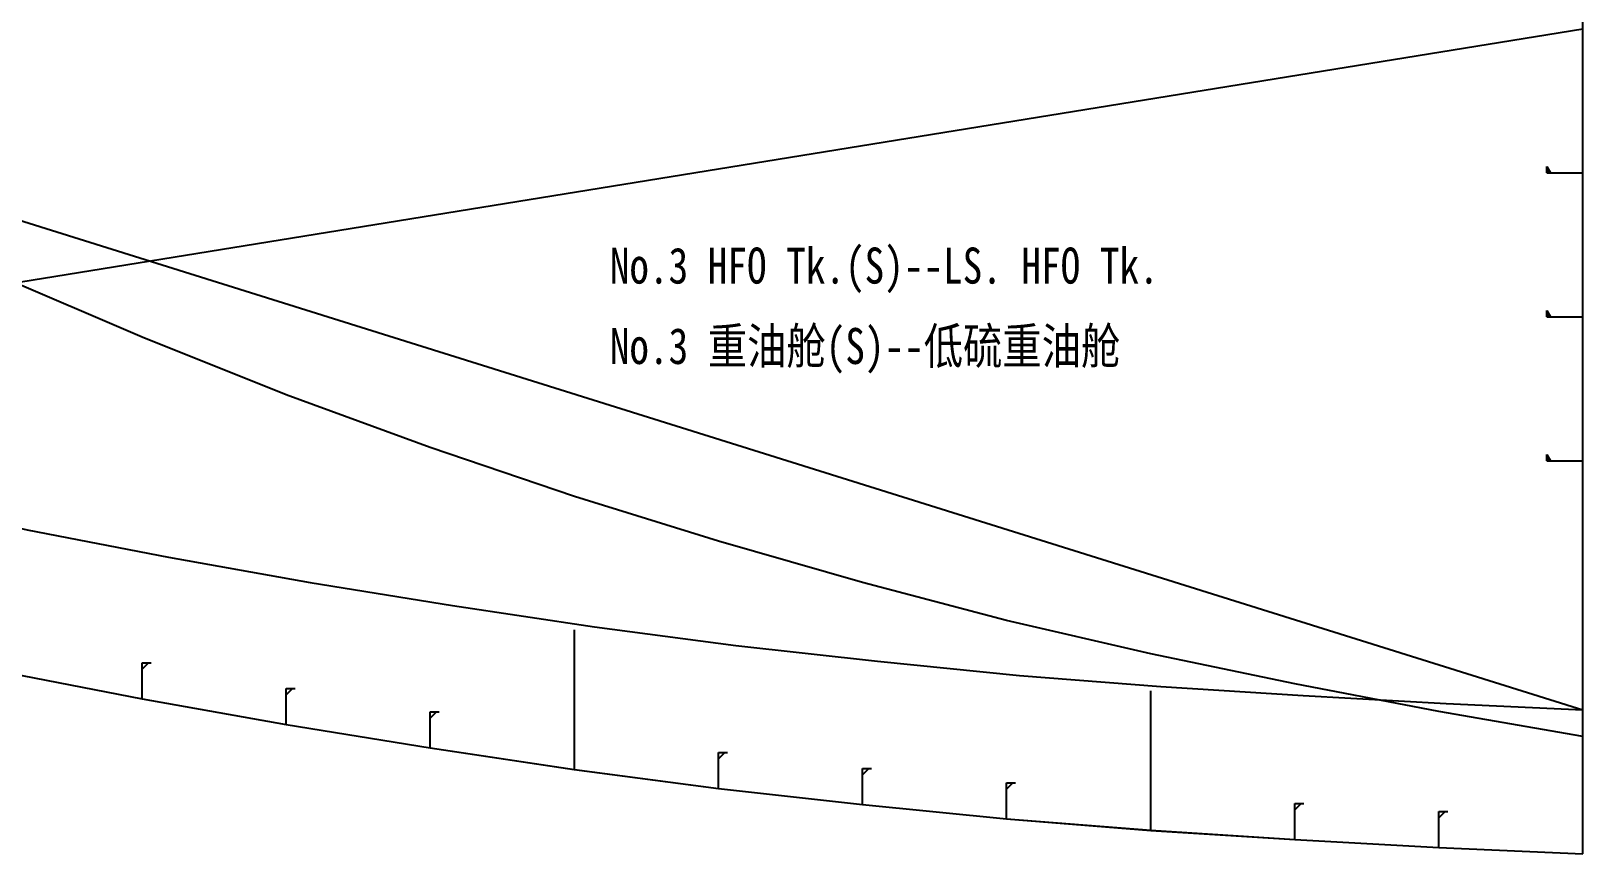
# Model space of a CAD drawing. Header units: millimetres. Extents: x -1838618 to -1600818, y -1770412 to -1553248.
# Drawn here: x -1808862 to -1800245, y -1699728 to -1695159 of the extents above; entities that cross this region are included whole.
import ezdxf

# ---------------------------------------------------------------- set-up
doc = ezdxf.new("R2010")
doc.units = ezdxf.units.MM
doc.header["$LTSCALE"] = 100
doc.linetypes.add('ACAD_ISO04W100', pattern=[30, 24, -3, 0, -3])
doc.linetypes.add('DASHED', pattern=[0.75, 0.5, -0.25])
for name, color, linetype in [('11', 7, 'Continuous'), ('401texte', 4, 'Continuous'), ('图层2', 2, 'Continuous')]:
    doc.layers.add(name, color=color, linetype=linetype)
doc.styles.add('ROMANT', font='', dxfattribs={"width": 0.8})
doc.styles.get('ROMANT').set_extended_font_data('SimSun')

# ---------------------------------------------------------------- blocks, each defined once
blk = doc.blocks.new('UPPER PLATFORM')
at = {"layer": '图层2'}
for points in [[(-979.79, -10400.05), (-1000, -10400.05), (-1000, -10365.05)], [(-979.79, -11200.05), (-1000, -11200.05), (-1000, -11165.05)], [(-979.79, -12000.05), (-1000, -12000.05), (-1000, -11965.05)]]:
    blk.add_hatch(color=6, dxfattribs=at).paths.add_polyline_path(points)
at = {"color": 9, "linetype": 'ACAD_ISO04W100', "ltscale": 100}
for p, q in [((-12800, -11543.92), (-800, -9600)), ((-12791.48, -9626.12), (-800, -13381.88))]:
    blk.add_line(p, q, dxfattribs=at)
at = {"color": 6, "linetype": 'DASHED', "ltscale": 13}
for p, q in [((-1000, -10400.05), (-1000, -10365.05)), ((-1000, -11200.05), (-1000, -11165.05)), ((-1000, -12000.05), (-1000, -11965.05))]:
    blk.add_line(p, q, dxfattribs=at)
at = {"color": 6, "linetype": 'DASHED', "ltscale": 8}
for p, q in [((-1000, -10400.05), (-800, -10400.05)), ((-1000, -11200.05), (-800, -11200.05)), ((-1000, -12000.05), (-800, -12000.05))]:
    blk.add_line(p, q, dxfattribs=at)
at = {"color": 5, "linetype": 'DASHED', "ltscale": 20}
for p, q in [((-6400, -13713.85), (-6400, -12939.07)), ((-3200, -14051.55), (-3200, -13276.6))]:
    blk.add_line(p, q, dxfattribs=at)
at = {"color": 6}
for p, q in [((-8800, -13321.35), (-8800, -13121.35)), ((-8800, -13121.35), (-8750, -13121.35)), ((-8800, -13156.35), (-8765, -13121.35)), ((-8000, -13464.15), (-8000, -13264.15)), ((-8000, -13264.15), (-7950, -13264.15)), ((-8000, -13299.15), (-7965, -13264.15)), ((-7200, -13592.75), (-7200, -13392.75)), ((-7200, -13392.75), (-7150, -13392.75)), ((-7200, -13427.75), (-7165, -13392.75)), ((-5600, -13820.05), (-5600, -13620.05)), ((-5600, -13620.05), (-5550, -13620.05)), ((-5600, -13655.05), (-5565, -13620.05)), ((-4800, -13907.75), (-4800, -13707.75)), ((-4800, -13707.75), (-4750, -13707.75)), ((-4800, -13742.75), (-4765, -13707.75)), ((-4000, -13988.35), (-4000, -13788.35)), ((-4000, -13788.35), (-3950, -13788.35)), ((-4000, -13823.35), (-3965, -13788.35)), ((-2400, -14102.15), (-2400, -13902.15)), ((-2400, -13902.15), (-2350, -13902.15)), ((-2400, -13937.15), (-2365, -13902.15)), ((-1600, -14146.45), (-1600, -13946.45)), ((-1600, -13946.45), (-1550, -13946.45)), ((-1600, -13981.45), (-1565, -13946.45))]:
    blk.add_line(p, q, dxfattribs=at)
at = {"color": 1, "linetype": 'ACAD_ISO04W100', "ltscale": 100, "flags": 128}
for points in [[(-20660, -9807.6), (-20000, -10069.5), (-19200, -10370.8), (-18400, -10653.1), (-17600, -10920.1), (-16800, -11178.1), (-16000, -11430), (-15200, -11676.1), (-14400, -11915.3), (-13600, -12149.3), (-12800, -12375.2), (-12000, -12593.3), (-11200, -12801.1), (-10400, -12990.5), (-9600, -13165.9), (-8800, -13321.3), (-8000, -13464.1), (-7200, -13592.7), (-6400, -13713.8), (-5600, -13820), (-4800, -13907.7), (-4000, -13988.3), (-3200, -14051.5), (-2400, -14102.1), (-1600, -14146.4), (-800, -14182.7)], [(-15991.48, -10593.96), (-15762.25, -10666.14), (-14967.8, -10910.53), (-14173.12, -11148.14), (-13379, -11380.42), (-12586.09, -11604.32), (-11794.22, -11820.2), (-11007.26, -12024.62), (-10222.17, -12210.49), (-9438.04, -12382.41), (-8653.43, -12534.82), (-7866.22, -12675.34), (-7076.64, -12802.26), (-6287.48, -12921.72), (-5503.76, -13025.76), (-4716.31, -13112.08), (-3928.39, -13191.46), (-3143.25, -13253.49), (-2352.63, -13303.5), (-1559.75, -13347.4), (-800, -13381.88)]]:
    blk.add_lwpolyline(points, dxfattribs=at)
at = {"layer": '11', "color": 6, "linetype": 'Continuous', "lineweight": 20}
blk.add_line((-800, -14182.7), (-800.01, 14182.7), dxfattribs=at)
blk.add_lwpolyline([(-16000, -7631.8), (-15200, -8105.2), (-14400, -8564.6), (-13600, -9006.2), (-12800, -9433.2), (-12000, -9837.2), (-11200, -10230.2), (-10400, -10608.8), (-9600, -10970.8), (-8800, -11312.4), (-8000, -11633.2), (-7200, -11925.6), (-6400, -12197.4), (-5600, -12445.8), (-4800, -12674.8), (-4000, -12885.4), (-3200, -13070.8), (-2400, -13238), (-1600, -13391.4), (-800, -13530.2)], dxfattribs=at)
at = {"layer": '图层2', "color": 6}
for p, q in [((-1000, -10365.05), (-979.79, -10400.05)), ((-1000, -11165.05), (-979.79, -11200.05)), ((-1000, -11965.05), (-979.79, -12000.05))]:
    blk.add_line(p, q, dxfattribs=at)
at = {"layer": '401texte', "style": 'ROMANT', "width": 0.8}
blk.add_text('No.3 HFO Tk.(S)--LS. HFO Tk.', height=200, dxfattribs=at).set_placement((-6203.22, -11015.61))
at = {"layer": '401texte', "color": 2, "style": 'ROMANT', "width": 0.8}
blk.add_text('No.3 重油舱(S)--低硫重油舱', height=200, dxfattribs=at).set_placement((-6203.22, -11462.04))

msp = doc.modelspace()

# ---------------------------------------------------------------- linework, layer by layer
at = {"color": 6}
msp.add_line((-1800245.3, -1699728.5), (-1800245.4, -1671363.1), dxfattribs=at)
at = {"color": 1, "linetype": 'ACAD_ISO04W100', "ltscale": 100, "flags": 128}
msp.add_lwpolyline([(-1829245.5, -1685545.8), (-1829245.5, -1691045.8), (-1828025.4, -1691720.4), (-1827365.4, -1692069.6), (-1826705.4, -1692403.1), (-1826045.4, -1692727.3), (-1825385.4, -1693042.3), (-1824725.4, -1693357.3), (-1824065.4, -1693649.7), (-1823405.4, -1693945.4), (-1822745.4, -1694236.4), (-1822085.4, -1694522.3), (-1821425.4, -1694805.5), (-1820765.4, -1695083.4), (-1820105.4, -1695353.4), (-1819445.4, -1695615.3), (-1818645.4, -1695916.6), (-1817845.4, -1696198.9), (-1817045.4, -1696465.9), (-1816245.4, -1696723.9), (-1815445.4, -1696975.8), (-1814645.4, -1697221.9), (-1813845.4, -1697461.1), (-1813045.4, -1697695.1), (-1812245.4, -1697921), (-1811445.4, -1698139.1), (-1810645.4, -1698346.9), (-1809845.4, -1698536.3), (-1809045.4, -1698711.7), (-1808245.4, -1698867.1), (-1807445.4, -1699009.9), (-1806645.4, -1699138.5), (-1805845.4, -1699259.6), (-1805045.4, -1699365.8), (-1804245.4, -1699453.5), (-1803445.4, -1699534.1), (-1802645.4, -1699597.3), (-1801845.4, -1699647.9), (-1801045.4, -1699692.2), (-1800245.4, -1699728.5)], dxfattribs=at)
at = {"color": 6}
msp.add_lwpolyline([(-1800245.3, -1699076), (-1801045.3, -1698937.2), (-1801845.3, -1698783.8), (-1802645.3, -1698616.6), (-1803445.3, -1698431.2), (-1804245.3, -1698220.6), (-1805045.3, -1697991.6), (-1805845.3, -1697743.2), (-1806645.3, -1697471.4), (-1807445.3, -1697179), (-1808245.3, -1696858.2), (-1809045.3, -1696516.6), (-1809845.3, -1696154.6), (-1810645.3, -1695776), (-1811445.3, -1695383), (-1812245.3, -1694989), (-1813045.3, -1694552), (-1813845.3, -1694110.4), (-1814645.3, -1693651), (-1815445.3, -1693177.6)], dxfattribs=at)

# ---------------------------------------------------------------- block references
at = {"color": 9, "linetype": 'ACAD_ISO04W100'}
msp.add_blockref('UPPER PLATFORM', (-1799445.3, -1685545.7), dxfattribs=at)

doc.saveas('drawing.dxf')
